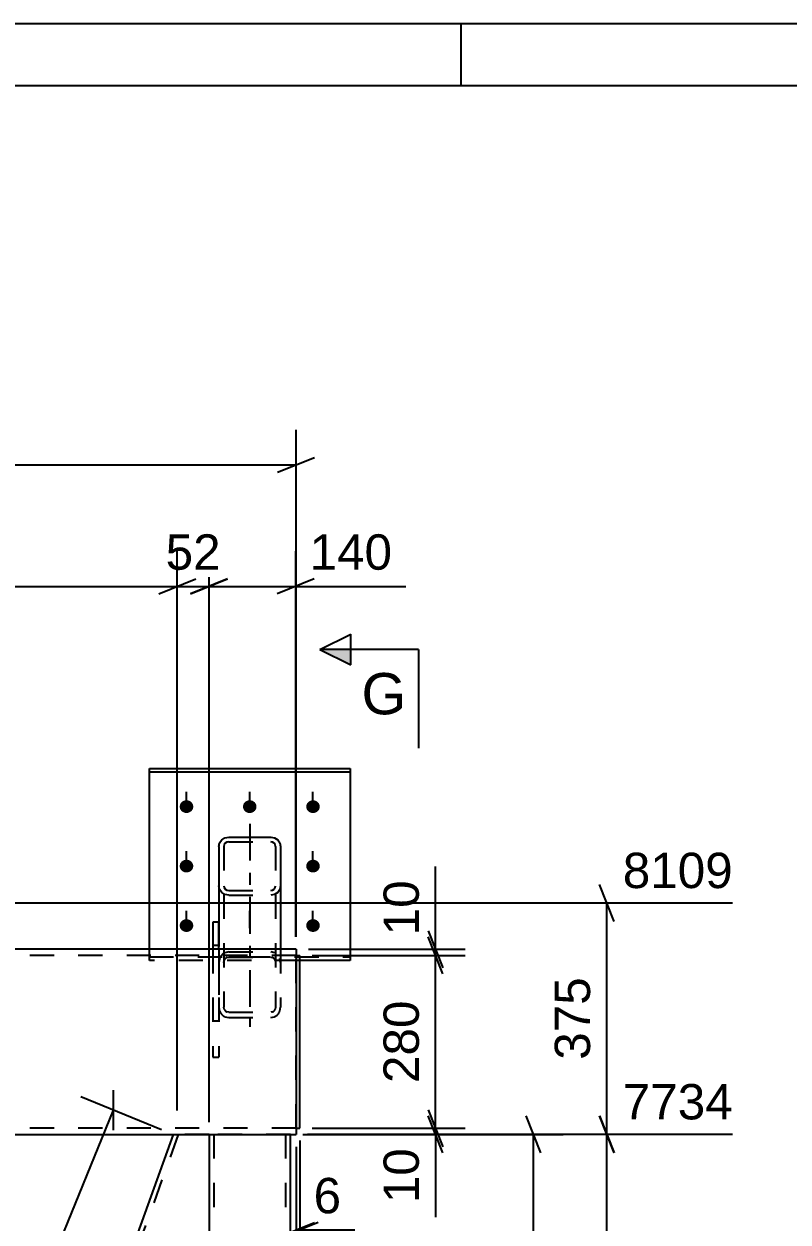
# Model space of a CAD drawing. Header units: millimetres. Extents: x -297 to 544, y -221 to 373.
# Drawn here: x -121.1 to -59.2, y 275.7 to 372.8 of the extents above; entities that cross this region are included whole.
import ezdxf

# ---------------------------------------------------------------- set-up
doc = ezdxf.new("R2010")
doc.units = ezdxf.units.MM
doc.linetypes.add('DXK_LINE_DOT2', pattern=[3.9198, 1.9599, -1.9599])
doc.linetypes.add('DXK_LINE_DOT3', pattern=[5.9187, 2.979, -0.9799, 0.9799, -0.9799])
doc.styles.add('Arial', font='ARIAL.TTF', dxfattribs={"height": 0.2})

# ---------------------------------------------------------------- blocks, each defined once
blk = doc.blocks.new('Unknown-284934218-1133')
at = {"color": 5, "linetype": 'Continuous'}
for p, q in [((544.317, 372.77), (-296.683, 372.77)), ((-85.683, 367.77), (-85.683, 372.77)), ((539.317, 367.77), (-291.683, 367.77))]:
    blk.add_line(p, q, dxfattribs=at)
blk = doc.blocks.new('Bolt-284934218-1985 - 1900')
at = {"linetype": 'Continuous'}
for points in [[(-107.941, 309.898), (-107.827, 309.886), (-107.718, 309.853), (-107.618, 309.799), (-107.533, 309.727), (-107.465, 309.639), (-107.418, 309.541), (-107.394, 309.435), (-107.394, 309.327), (-107.418, 309.221), (-107.465, 309.122), (-107.533, 309.035), (-107.618, 308.963), (-107.718, 308.909), (-107.827, 308.875), (-107.941, 308.864), (-108.056, 308.875), (-108.165, 308.909), (-108.265, 308.963), (-108.35, 309.035), (-108.418, 309.122), (-108.464, 309.221), (-108.488, 309.327), (-108.488, 309.435), (-108.464, 309.541), (-108.418, 309.639), (-108.35, 309.727), (-108.265, 309.799), (-108.165, 309.853), (-108.056, 309.886)], [(-102.816, 309.898), (-102.702, 309.886), (-102.593, 309.853), (-102.493, 309.799), (-102.408, 309.727), (-102.34, 309.639), (-102.293, 309.541), (-102.269, 309.435), (-102.269, 309.327), (-102.293, 309.221), (-102.34, 309.122), (-102.408, 309.035), (-102.493, 308.963), (-102.593, 308.909), (-102.702, 308.875), (-102.816, 308.864), (-102.931, 308.875), (-103.04, 308.909), (-103.14, 308.963), (-103.225, 309.035), (-103.293, 309.122), (-103.339, 309.221), (-103.363, 309.327), (-103.363, 309.435), (-103.339, 309.541), (-103.293, 309.639), (-103.225, 309.727), (-103.14, 309.799), (-103.04, 309.853), (-102.931, 309.886)], [(-97.691, 309.898), (-97.577, 309.886), (-97.468, 309.853), (-97.368, 309.799), (-97.283, 309.727), (-97.215, 309.639), (-97.168, 309.541), (-97.144, 309.435), (-97.144, 309.327), (-97.168, 309.221), (-97.215, 309.122), (-97.283, 309.035), (-97.368, 308.963), (-97.468, 308.909), (-97.577, 308.875), (-97.691, 308.864), (-97.806, 308.875), (-97.915, 308.909), (-98.015, 308.963), (-98.1, 309.035), (-98.168, 309.122), (-98.214, 309.221), (-98.238, 309.327), (-98.238, 309.435), (-98.214, 309.541), (-98.168, 309.639), (-98.1, 309.727), (-98.015, 309.799), (-97.915, 309.853), (-97.806, 309.886)], [(-107.941, 305.082), (-107.827, 305.071), (-107.718, 305.037), (-107.618, 304.983), (-107.533, 304.911), (-107.465, 304.823), (-107.418, 304.725), (-107.394, 304.619), (-107.394, 304.511), (-107.418, 304.405), (-107.465, 304.307), (-107.533, 304.219), (-107.618, 304.147), (-107.718, 304.093), (-107.827, 304.059), (-107.941, 304.048), (-108.056, 304.059), (-108.165, 304.093), (-108.265, 304.147), (-108.35, 304.219), (-108.418, 304.307), (-108.464, 304.405), (-108.488, 304.511), (-108.488, 304.619), (-108.464, 304.725), (-108.418, 304.823), (-108.35, 304.911), (-108.265, 304.983), (-108.165, 305.037), (-108.056, 305.071)], [(-97.691, 305.082), (-97.577, 305.071), (-97.468, 305.037), (-97.368, 304.983), (-97.283, 304.911), (-97.215, 304.823), (-97.168, 304.725), (-97.144, 304.619), (-97.144, 304.511), (-97.168, 304.405), (-97.215, 304.307), (-97.283, 304.219), (-97.368, 304.147), (-97.468, 304.093), (-97.577, 304.059), (-97.691, 304.048), (-97.806, 304.059), (-97.915, 304.093), (-98.015, 304.147), (-98.1, 304.219), (-98.168, 304.307), (-98.214, 304.405), (-98.238, 304.511), (-98.238, 304.619), (-98.214, 304.725), (-98.168, 304.823), (-98.1, 304.911), (-98.015, 304.983), (-97.915, 305.037), (-97.806, 305.071)], [(-107.941, 300.266), (-107.827, 300.255), (-107.718, 300.221), (-107.618, 300.167), (-107.533, 300.095), (-107.465, 300.007), (-107.418, 299.909), (-107.394, 299.803), (-107.394, 299.695), (-107.418, 299.589), (-107.465, 299.491), (-107.533, 299.403), (-107.618, 299.331), (-107.718, 299.277), (-107.827, 299.244), (-107.941, 299.232), (-108.056, 299.244), (-108.165, 299.277), (-108.265, 299.331), (-108.35, 299.403), (-108.418, 299.491), (-108.464, 299.589), (-108.488, 299.695), (-108.488, 299.803), (-108.464, 299.909), (-108.418, 300.007), (-108.35, 300.095), (-108.265, 300.167), (-108.165, 300.221), (-108.056, 300.255)], [(-97.691, 300.266), (-97.577, 300.255), (-97.468, 300.221), (-97.368, 300.167), (-97.283, 300.095), (-97.215, 300.007), (-97.168, 299.909), (-97.144, 299.803), (-97.144, 299.695), (-97.168, 299.589), (-97.215, 299.491), (-97.283, 299.403), (-97.368, 299.331), (-97.468, 299.277), (-97.577, 299.244), (-97.691, 299.232), (-97.806, 299.244), (-97.915, 299.277), (-98.015, 299.331), (-98.1, 299.403), (-98.168, 299.491), (-98.214, 299.589), (-98.238, 299.695), (-98.238, 299.803), (-98.214, 299.909), (-98.168, 300.007), (-98.1, 300.095), (-98.015, 300.167), (-97.915, 300.221), (-97.806, 300.255)]]:
    blk.add_hatch(color=1, dxfattribs=at).paths.add_polyline_path(points)
at = {"color": 1, "linetype": 'Continuous'}
for p, q in [((-107.941, 309.159), (-107.941, 310.578)), ((-102.816, 309.159), (-102.816, 310.578)), ((-97.691, 309.159), (-97.691, 310.578)), ((-107.941, 304.343), (-107.941, 305.762)), ((-97.691, 304.343), (-97.691, 305.762)), ((-107.941, 299.527), (-107.941, 300.946)), ((-97.691, 299.527), (-97.691, 300.946))]:
    blk.add_line(p, q, dxfattribs=at)
at = {"color": 1, "linetype": 'DXK_LINE_DOT2'}
blk.add_line((-102.816, 299.527), (-102.816, 300.946), dxfattribs=at)
blk = doc.blocks.new('Part-284934218-1968 - 1900')
at = {"color": 7, "linetype": 'DXK_LINE_DOT2'}
for p, q in [((-99.516, 282.834), (-106.116, 282.834)), ((-106.116, 282.834), (-106.116, 271.449)), ((-105.716, 282.834), (-105.716, 138.334)), ((-99.916, 282.834), (-99.916, 138.334))]:
    blk.add_line(p, q, dxfattribs=at)
at = {"color": 2, "linetype": 'Continuous'}
blk.add_line((-99.516, 138.334), (-99.516, 282.834), dxfattribs=at)
blk = doc.blocks.new('Part-284934218-1906 - 1900')
at = {"color": 7, "linetype": 'DXK_LINE_DOT3'}
blk.add_line((-102.816, 307.985), (-102.816, 291.537), dxfattribs=at)
at = {"color": 2, "linetype": 'Continuous'}
for p, q in [((-105.255, 306.45), (-105.082, 306.694)), ((-105.082, 306.694), (-104.822, 306.857)), ((-104.822, 306.857), (-104.516, 306.914)), ((-104.516, 306.914), (-101.116, 306.914)), ((-101.116, 306.914), (-100.81, 306.857)), ((-100.81, 306.857), (-100.551, 306.694)), ((-100.551, 306.694), (-100.377, 306.45)), ((-105.316, 306.162), (-105.255, 306.45)), ((-105.316, 306.162), (-105.316, 300.022)), ((-100.377, 306.45), (-100.316, 306.162)), ((-100.316, 306.162), (-100.316, 297.834))]:
    blk.add_line(p, q, dxfattribs=at)
at = {"color": 7, "linetype": 'DXK_LINE_DOT2'}
for p, q in [((-104.886, 306.306), (-104.916, 306.162)), ((-104.916, 306.162), (-104.916, 293.149)), ((-104.799, 306.428), (-104.886, 306.306)), ((-104.669, 306.51), (-104.799, 306.428)), ((-104.516, 306.538), (-104.669, 306.51)), ((-104.516, 306.538), (-101.116, 306.538)), ((-100.963, 306.51), (-101.116, 306.538)), ((-100.833, 306.428), (-100.963, 306.51)), ((-100.747, 306.306), (-100.833, 306.428)), ((-100.716, 306.162), (-100.747, 306.306)), ((-100.716, 306.162), (-100.716, 293.149)), ((-105.255, 302.68), (-105.316, 302.968)), ((-104.916, 302.968), (-104.886, 302.824)), ((-104.886, 302.824), (-104.799, 302.702)), ((-100.81, 302.734), (-100.747, 302.824)), ((-100.747, 302.824), (-100.716, 302.968)), ((-100.316, 302.968), (-100.377, 302.68)), ((-105.082, 302.436), (-105.255, 302.68)), ((-104.822, 302.273), (-105.082, 302.436)), ((-104.516, 302.216), (-104.822, 302.273)), ((-104.799, 302.702), (-104.669, 302.62)), ((-104.669, 302.62), (-104.516, 302.592)), ((-104.516, 302.592), (-101.116, 302.592)), ((-104.516, 302.216), (-101.116, 302.216)), ((-101.116, 302.592), (-100.963, 302.62)), ((-100.81, 302.273), (-101.116, 302.216)), ((-100.963, 302.62), (-100.833, 302.702)), ((-100.833, 302.702), (-100.81, 302.734)), ((-100.551, 302.436), (-100.81, 302.273)), ((-100.377, 302.68), (-100.551, 302.436)), ((-105.316, 300.022), (-105.316, 293.149)), ((-105.268, 297.026), (-105.316, 296.767)), ((-105.255, 297.093), (-105.268, 297.026)), ((-104.916, 296.767), (-104.886, 296.93)), ((-104.516, 297.618), (-104.822, 297.553)), ((-104.669, 297.16), (-104.516, 297.192)), ((-104.516, 297.618), (-101.116, 297.618)), ((-104.516, 297.192), (-101.116, 297.192)), ((-100.81, 297.553), (-101.116, 297.618)), ((-101.116, 297.192), (-100.963, 297.16)), ((-100.747, 296.93), (-100.716, 296.767)), ((-100.365, 297.026), (-100.377, 297.093)), ((-100.316, 296.767), (-100.365, 297.026)), ((-100.316, 297.834), (-100.316, 293.149)), ((-105.316, 293.149), (-105.255, 292.823)), ((-104.886, 292.986), (-104.916, 293.149)), ((-100.716, 293.149), (-100.747, 292.986)), ((-100.377, 292.823), (-100.316, 293.149)), ((-104.822, 292.362), (-104.516, 292.297)), ((-104.516, 292.723), (-104.669, 292.755)), ((-104.516, 292.723), (-101.116, 292.723)), ((-104.516, 292.297), (-101.116, 292.297)), ((-100.963, 292.755), (-101.116, 292.723)), ((-101.116, 292.297), (-100.81, 292.362))]:
    blk.add_line(p, q, dxfattribs=at)
for centre, radius, start, end in [((-104.482, 296.799), 0.827, 114.31997, 159.24169), ((-104.499, 296.783), 0.414, 114.31997, 159.24169), ((-101.134, 296.783), 0.414, 20.75831, 65.68003), ((-104.482, 293.116), 0.827, 200.75831, 245.68003), ((-104.499, 293.132), 0.414, 200.75831, 245.68003), ((-101.134, 293.132), 0.414, 294.31997, 339.24169), ((-101.151, 293.116), 0.827, 294.31997, 339.24169)]:
    blk.add_arc(centre, radius, start, end, dxfattribs=at)
blk = doc.blocks.new('Part-284934218-1907 - 1900')
at = {"color": 2, "linetype": 'Continuous'}
for p, q in [((-110.941, 297.834), (-110.941, 312.474)), ((-110.941, 312.474), (-94.691, 312.474)), ((-94.691, 312.474), (-94.691, 296.93)), ((-110.941, 312.2), (-94.691, 312.2)), ((-94.691, 296.93), (-98.766, 296.93))]:
    blk.add_line(p, q, dxfattribs=at)
at = {"color": 7, "linetype": 'DXK_LINE_DOT2'}
for p, q in [((-110.941, 296.93), (-110.941, 297.834)), ((-110.941, 297.204), (-94.691, 297.204)), ((-98.766, 296.93), (-110.941, 296.93))]:
    blk.add_line(p, q, dxfattribs=at)
blk = doc.blocks.new('Part-284934218-1983 - 1900')
at = {"color": 7, "linetype": 'DXK_LINE_DOT2'}
for p, q in [((-108.603, 282.834), (-160.315, 139.385)), ((-106.116, 282.834), (-109.028, 282.834))]:
    blk.add_line(p, q, dxfattribs=at)
at = {"color": 2, "linetype": 'Continuous'}
for p, q in [((-109.028, 282.834), (-131.565, 220.315)), ((-106.116, 282.834), (-106.116, 271.449))]:
    blk.add_line(p, q, dxfattribs=at)
blk = doc.blocks.new('Part-284934218-2005 - 1900')
at = {"color": 2, "linetype": 'Continuous'}
for p, q in [((-99.066, 297.334), (-98.766, 297.334)), ((-98.766, 283.334), (-98.766, 297.334)), ((-99.066, 283.334), (-98.766, 283.334))]:
    blk.add_line(p, q, dxfattribs=at)
at = {"color": 7, "linetype": 'DXK_LINE_DOT2'}
blk.add_line((-99.066, 283.334), (-99.066, 297.334), dxfattribs=at)
blk = doc.blocks.new('Part-284934218-2026 - 1900')
at = {"color": 2, "linetype": 'Continuous'}
for p, q in [((-99.066, 297.834), (-160.315, 297.834)), ((-99.066, 297.834), (-99.066, 296.834)), ((-99.066, 296.834), (-99.066, 282.834)), ((-160.315, 282.834), (-99.066, 282.834))]:
    blk.add_line(p, q, dxfattribs=at)
at = {"color": 7, "linetype": 'DXK_LINE_DOT2'}
for p, q in [((-160.315, 297.834), (-160.315, 282.834)), ((-99.066, 297.334), (-160.315, 297.334)), ((-99.066, 297.758), (-99.066, 296.834)), ((-99.066, 283.334), (-160.315, 283.334)), ((-99.066, 283.334), (-99.066, 283.372))]:
    blk.add_line(p, q, dxfattribs=at)
blk = doc.blocks.new('Part-284934218-2076 - 1900')
at = {"color": 2, "linetype": 'Continuous'}
for p, q in [((-105.816, 300.022), (-105.816, 297.834)), ((-105.316, 300.022), (-105.816, 300.022)), ((-105.316, 297.834), (-105.316, 300.022)), ((-105.816, 298.15), (-105.316, 298.15))]:
    blk.add_line(p, q, dxfattribs=at)
at = {"color": 7, "linetype": 'DXK_LINE_DOT2'}
for p, q in [((-105.816, 297.834), (-105.816, 289.104)), ((-105.316, 297.834), (-105.316, 289.104)), ((-105.816, 292.035), (-105.316, 292.035)), ((-105.816, 289.104), (-105.316, 289.104))]:
    blk.add_line(p, q, dxfattribs=at)
blk = doc.blocks.new('StraightDimension-284934218-21314 - 1900')
at = {"color": 7, "linetype": 'Continuous'}
for p, q in [((-79.22, 281.334), (-80.42, 284.334)), ((-98.516, 282.834), (-77.42, 282.834)), ((-79.82, 138.334), (-79.82, 282.834))]:
    blk.add_line(p, q, dxfattribs=at)
blk = doc.blocks.new('StraightDimension-284934218-21256 - 1900')
at = {"color": 7, "linetype": 'Continuous'}
for p, q in [((-87.763, 297.834), (-87.763, 304.531)), ((-87.763, 297.834), (-87.763, 304.531)), ((-88.363, 299.334), (-87.163, 296.334)), ((-87.163, 295.834), (-88.363, 298.834)), ((-98.066, 297.834), (-85.363, 297.834)), ((-97.766, 297.334), (-85.363, 297.334)), ((-87.763, 297.334), (-87.763, 297.834))]:
    blk.add_line(p, q, dxfattribs=at)
at = {"color": 0}
blk.add_wipeout([(-88.513, 304.006), (-92.713, 304.006), (-92.713, 298.359), (-88.513, 298.359)], dxfattribs=at)
at = {"color": 3, "style": 'Arial'}
blk.add_text('10', height=2.8652, rotation=90.00021, dxfattribs=at).set_placement((-89.113, 298.959))
blk = doc.blocks.new('StraightDimension-284934218-2183 - 1900')
at = {"color": 7, "linetype": 'Continuous'}
for p, q in [((-160.315, 302.583), (-160.315, 339.91)), ((-99.066, 298.834), (-99.066, 339.91)), ((-158.815, 337.66), (-161.815, 336.46)), ((-160.315, 337.06), (-99.066, 337.06)), ((-100.566, 336.46), (-97.566, 337.66))]:
    blk.add_line(p, q, dxfattribs=at)
at = {"color": 0}
blk.add_wipeout([(-124.643, 337.81), (-124.643, 342.01), (-134.738, 342.01), (-134.738, 337.81)], dxfattribs=at)
at = {"color": 3, "style": 'Arial'}
blk.add_text('1225', height=2.8652, dxfattribs=at).set_placement((-134.138, 338.41))
blk = doc.blocks.new('StraightDimension-284934218-2205 - 1900')
at = {"color": 7, "linetype": 'Continuous'}
for p, q in [((-99.066, 281.834), (-99.066, 272.695)), ((-98.766, 282.334), (-98.766, 272.695)), ((-100.566, 274.495), (-97.566, 275.695)), ((-97.266, 275.695), (-100.266, 274.495)), ((-99.066, 275.095), (-98.766, 275.095)), ((-98.766, 275.095), (-94.293, 275.095)), ((-98.766, 275.095), (-94.293, 275.095))]:
    blk.add_line(p, q, dxfattribs=at)
at = {"color": 0}
blk.add_wipeout([(-94.818, 275.845), (-94.818, 280.045), (-98.241, 280.045), (-98.241, 275.845)], dxfattribs=at)
at = {"color": 3, "style": 'Arial'}
blk.add_text('6', height=2.865, dxfattribs=at).set_placement((-97.641, 276.445))
blk = doc.blocks.new('StraightDimension-284934218-7797 - 1900')
at = {"color": 7, "linetype": 'Continuous'}
for p, q in [((-113.865, 283.184), (-113.845, 286.415)), ((-109.954, 283.211), (-116.495, 285.874)), ((-138.891, 223.297), (-113.855, 284.799)), ((-132.492, 220.692), (-141.53, 224.371)), ((-138.881, 224.912), (-138.9, 221.681))]:
    blk.add_line(p, q, dxfattribs=at)
at = {"color": 0}
blk.add_wipeout([(-125.165, 259.006), (-129.055, 260.589), (-132.861, 251.24), (-128.971, 249.656)], dxfattribs=at)
at = {"color": 3, "style": 'Arial'}
blk.add_text('1328', height=2.8652, rotation=67.84966, dxfattribs=at).set_placement((-129.3, 250.438))
blk = doc.blocks.new('StraightDimension-284934218-7972 - 1900')
at = {"color": 7, "linetype": 'Continuous'}
for p, q in [((-106.116, 283.834), (-106.116, 330.069)), ((-99.092, 298.836), (-99.092, 330.069)), ((-107.616, 326.619), (-104.616, 327.819)), ((-106.116, 327.219), (-99.092, 327.219)), ((-97.592, 327.819), (-100.592, 326.619)), ((-99.092, 327.219), (-90.171, 327.219)), ((-99.092, 327.219), (-90.171, 327.219))]:
    blk.add_line(p, q, dxfattribs=at)
at = {"color": 0}
blk.add_wipeout([(-90.696, 327.969), (-90.696, 332.169), (-98.567, 332.169), (-98.567, 327.969)], dxfattribs=at)
at = {"color": 3, "style": 'Arial'}
blk.add_text('140', height=2.8652, dxfattribs=at).set_placement((-97.967, 328.569))
blk = doc.blocks.new('StraightDimension-284934218-7973 - 1900')
at = {"color": 7, "linetype": 'Continuous'}
for p, q in [((-108.693, 284.763), (-108.693, 330.069)), ((-106.116, 283.834), (-106.116, 330.069)), ((-110.193, 326.619), (-107.193, 327.819)), ((-108.693, 327.219), (-106.116, 327.219)), ((-104.616, 327.819), (-107.616, 326.619))]:
    blk.add_line(p, q, dxfattribs=at)
at = {"color": 0}
blk.add_wipeout([(-104.581, 327.969), (-104.581, 332.169), (-110.228, 332.169), (-110.228, 327.969)], dxfattribs=at)
at = {"color": 3, "style": 'Arial'}
blk.add_text('52', height=2.8652, dxfattribs=at).set_placement((-109.628, 328.569))
blk = doc.blocks.new('StraightDimension-284934218-7974 - 1900')
at = {"color": 7, "linetype": 'Continuous'}
for p, q in [((-154.103, 283.834), (-154.103, 330.069)), ((-108.693, 284.763), (-108.693, 330.069)), ((-152.603, 327.819), (-155.603, 326.619)), ((-154.103, 327.219), (-108.693, 327.219)), ((-110.193, 326.619), (-107.193, 327.819))]:
    blk.add_line(p, q, dxfattribs=at)
at = {"color": 0}
blk.add_wipeout([(-127.463, 327.969), (-127.463, 332.169), (-135.333, 332.169), (-135.333, 327.969)], dxfattribs=at)
at = {"color": 3, "style": 'Arial'}
blk.add_text('908', height=2.8652, dxfattribs=at).set_placement((-134.733, 328.569))
blk = doc.blocks.new('StraightDimension-284934218-21287 - 1900')
at = {"color": 7, "linetype": 'Continuous'}
for p, q in [((-73.292, 300.083), (-74.492, 303.083)), ((-159.315, 301.583), (-63.697, 301.583)), ((-73.892, 282.85), (-73.892, 301.583)), ((-74.492, 284.35), (-73.292, 281.35)), ((-98.134, 282.85), (-63.697, 282.85))]:
    blk.add_line(p, q, dxfattribs=at)
at = {"color": 0}
blk.add_wipeout([(-74.642, 296.152), (-78.842, 296.152), (-78.842, 288.281), (-74.642, 288.281)], dxfattribs=at)
at = {"color": 3, "style": 'Arial'}
blk.add_text('375', height=2.8652, rotation=90.00021, dxfattribs=at).set_placement((-75.242, 288.881))
at = {"color": 0, "linetype": 'Continuous'}
blk.add_wipeout([(-63.097, 302.183), (-63.097, 306.383), (-73.192, 306.383), (-73.192, 302.183)], dxfattribs=at)
at = {"color": 3, "linetype": 'Continuous', "style": 'Arial'}
blk.add_text('8109', height=2.8652, dxfattribs=at).set_placement((-72.592, 302.783))
blk = doc.blocks.new('StraightDimension-284934218-21257 - 1900')
at = {"color": 7, "linetype": 'Continuous'}
for p, q in [((-87.163, 295.834), (-88.363, 298.834)), ((-97.766, 297.334), (-85.363, 297.334)), ((-87.763, 283.334), (-87.763, 297.334)), ((-88.363, 284.834), (-87.163, 281.834)), ((-97.766, 283.334), (-85.363, 283.334))]:
    blk.add_line(p, q, dxfattribs=at)
at = {"color": 0}
blk.add_wipeout([(-88.513, 294.27), (-92.713, 294.27), (-92.713, 286.399), (-88.513, 286.399)], dxfattribs=at)
at = {"color": 3, "style": 'Arial'}
blk.add_text('280', height=2.8652, rotation=90.00021, dxfattribs=at).set_placement((-89.113, 286.999))
blk = doc.blocks.new('StraightDimension-284934218-21258 - 1900')
at = {"color": 7, "linetype": 'Continuous'}
for p, q in [((-88.363, 284.834), (-87.163, 281.834)), ((-87.163, 281.334), (-88.363, 284.334)), ((-97.766, 283.334), (-85.363, 283.334)), ((-87.763, 282.834), (-87.763, 283.334)), ((-98.066, 282.834), (-85.363, 282.834)), ((-87.763, 282.834), (-87.763, 276.137)), ((-87.763, 282.834), (-87.763, 276.137))]:
    blk.add_line(p, q, dxfattribs=at)
at = {"color": 0}
blk.add_wipeout([(-88.513, 282.309), (-92.713, 282.309), (-92.713, 276.662), (-88.513, 276.662)], dxfattribs=at)
at = {"color": 3, "style": 'Arial'}
blk.add_text('10', height=2.8652, rotation=90.00021, dxfattribs=at).set_placement((-89.113, 277.262))
blk = doc.blocks.new('StraightDimension-284934218-21288 - 1900')
at = {"color": 7, "linetype": 'Continuous'}
for p, q in [((-73.292, 281.35), (-74.492, 284.35)), ((-98.134, 282.85), (-63.697, 282.85)), ((-73.892, 123.359), (-73.892, 282.85))]:
    blk.add_line(p, q, dxfattribs=at)
at = {"color": 0, "linetype": 'Continuous'}
blk.add_wipeout([(-63.097, 283.45), (-63.097, 287.65), (-73.192, 287.65), (-73.192, 283.45)], dxfattribs=at)
at = {"color": 3, "linetype": 'Continuous', "style": 'Arial'}
blk.add_text('7734', height=2.8652, dxfattribs=at).set_placement((-72.592, 284.05))
blk = doc.blocks.new('SectionMark-284934218-2499 - 1900')
at = {"linetype": 'Continuous'}
blk.add_hatch(color=6, dxfattribs=at).paths.add_polyline_path([(-94.634, 322.107), (-94.634, 320.857), (-97.134, 322.107)])
at = {"color": 6, "linetype": 'Continuous'}
for p, q in [((-97.134, 322.107), (-94.634, 323.357)), ((-94.634, 320.857), (-94.634, 323.357)), ((-89.134, 322.107), (-97.134, 322.107)), ((-97.134, 322.107), (-94.634, 320.857)), ((-89.134, 322.107), (-89.134, 314.107))]:
    blk.add_line(p, q, dxfattribs=at)
at = {"color": 0, "linetype": 'Continuous'}
blk.add_wipeout([(-90.134, 316.857), (-90.134, 320.357), (-93.764, 320.357), (-93.764, 316.857)], dxfattribs=at)
at = {"color": 3, "linetype": 'Continuous', "style": 'Arial'}
blk.add_text('G', height=3.343, dxfattribs=at).set_placement((-93.764, 316.857))

msp = doc.modelspace()

# ---------------------------------------------------------------- block references
for name in ['Unknown-284934218-1133', 'Part-284934218-1907 - 1900', 'Bolt-284934218-1985 - 1900', 'Part-284934218-1906 - 1900', 'Part-284934218-2076 - 1900', 'Part-284934218-2026 - 1900', 'Part-284934218-2005 - 1900', 'Part-284934218-1983 - 1900', 'Part-284934218-1968 - 1900']:
    msp.add_blockref(name, (0, 0))

# ---------------------------------------------------------------- next in the draw order: block references
for name in ['StraightDimension-284934218-21256 - 1900', 'StraightDimension-284934218-7797 - 1900', 'StraightDimension-284934218-21314 - 1900']:
    msp.add_blockref(name, (0, 0))

# ---------------------------------------------------------------- next in the draw order: block references
for name in ['StraightDimension-284934218-2183 - 1900', 'StraightDimension-284934218-2205 - 1900']:
    msp.add_blockref(name, (0, 0))

# ---------------------------------------------------------------- next in the draw order: block references
msp.add_blockref('StraightDimension-284934218-7972 - 1900', (0, 0))

# ---------------------------------------------------------------- next in the draw order: block references
msp.add_blockref('StraightDimension-284934218-7973 - 1900', (0, 0))

# ---------------------------------------------------------------- next in the draw order: block references
msp.add_blockref('StraightDimension-284934218-7974 - 1900', (0, 0))

# ---------------------------------------------------------------- next in the draw order: block references
msp.add_blockref('StraightDimension-284934218-21287 - 1900', (0, 0))

# ---------------------------------------------------------------- next in the draw order: block references
msp.add_blockref('StraightDimension-284934218-21257 - 1900', (0, 0))

# ---------------------------------------------------------------- next in the draw order: block references
msp.add_blockref('StraightDimension-284934218-21258 - 1900', (0, 0))

# ---------------------------------------------------------------- next in the draw order: block references
msp.add_blockref('StraightDimension-284934218-21288 - 1900', (0, 0))

# ---------------------------------------------------------------- next in the draw order: block references
msp.add_blockref('SectionMark-284934218-2499 - 1900', (0, 0))

doc.saveas('drawing.dxf')
